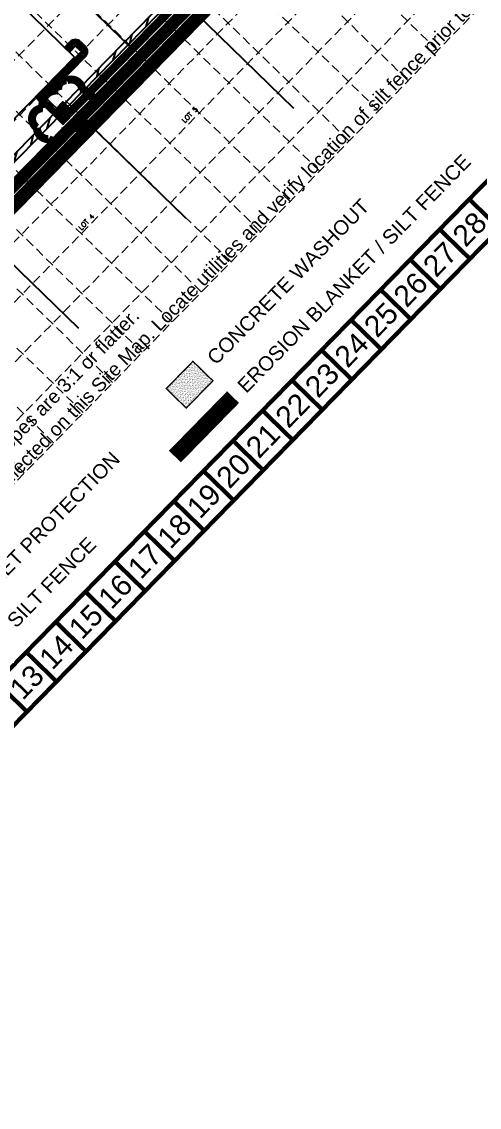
# Model space of a CAD drawing. Header units: feet. Extents: x -15 to 992, y 1644 to 2657.
# Drawn here: x 500.9 to 649.3, y 1643.6 to 1996.4 of the extents above; entities that cross this region are included whole.
import ezdxf
from ezdxf.enums import TextEntityAlignment as Align

# ---------------------------------------------------------------- set-up
doc = ezdxf.new("R2010")
doc.units = ezdxf.units.FT
doc.header["$LTSCALE"] = 30
doc.header["$MEASUREMENT"] = 0
doc.linetypes.add('HIDDEN', pattern=[0.375, 0.25, -0.125])
doc.linetypes.add('x500106ebs$0$PHANTOM2', pattern=[1.25, 0.625, -0.125, 0.125, -0.125, 0.125, -0.125])
for name, color, linetype in [('BASE', 7, 'Continuous'), ('EROSION BLANKET', 84, 'Continuous'), ('GRID', 254, 'HIDDEN'), ('LEGEND', 7, 'Continuous'), ('LIMITS OF DISTURBANCE', 1, 'Continuous'), ('SILT FENCE', 200, 'Continuous'), ('STORM', 5, 'Continuous'), ('x500106ebs$0$1-LOT-LINES', 251, 'x500106ebs$0$PHANTOM2'), ('x500106ebs$0$ADJ-LINES', 251, 'x500106ebs$0$PHANTOM2'), ('x500106ebs$0$TEXT-EX', 251, 'Continuous'), ('x500106pbs$0$1-BLDG', 1, 'Continuous'), ('x500106pbs$0$1-CURB-BACK', 1, 'Continuous'), ('x500106pbs$0$1-CURB-FACE', 1, 'Continuous'), ('x500106pst$0$HATCH-DWU', 251, 'Continuous')]:
    doc.layers.add(name, color=color, linetype=linetype)
doc.styles.add("L200'", font='ARIAL.TTF', dxfattribs={"height": 0.001969})
doc.styles.get("Standard").update_dxf_attribs({"font": 'ARIAL.TTF'})
doc.styles.add('x500106ebs$0$L80', font='simplex', dxfattribs={"height": 1.6})

msp = doc.modelspace()

# ---------------------------------------------------------------- hatches: boundary and pattern name
at = {"layer": 'BASE'}
h = msp.add_hatch(dxfattribs=at)
h.set_pattern_fill('AR-SAND', color=30, scale=0.361741, angle=45.6842, style=0)
h.set_pattern_definition([(83.18424, (787.498, 2070.8792), (-0.5146319, 0.4706365), [0, -0.5498468, 0, -0.6149603, 0, -0.5878297]), (53.18424, (787.498, 2070.8792), (-0.2831928, 1.1712684), [0, -0.2966279, 0, -0.4955856, 0, -0.1899142]), (13.18424, (787.1872, 2070.56086), (0.7855315, 0.8074515), [0, -0.1808707, 0, -0.6511344, 0, -0.8500921]), (3.18424, (787.1872, 2070.5609), (0.5325335, 0.9998676), [0, -0.0904353, 0, -0.4268548, 0, -0.4883508])])
h.paths.add_polyline_path([(562.89, 1879.67), (556.42, 1885.99), (547.77, 1877.13), (554.24, 1870.81)])
at = {"layer": 'STORM'}
msp.add_hatch(color=5, dxfattribs=at).paths.add_polyline_path([(512.15, 1968.2), (514.25, 1970.34), (516.4, 1968.25), (514.3, 1966.1)])
at = {"layer": 'x500106pst$0$HATCH-DWU'}
h = msp.add_hatch(dxfattribs=at)
h.set_pattern_fill('ANSI31', color=5, scale=30, angle=30, style=0)
edge = h.paths.add_edge_path()
edge.add_line((255.8, 1930.7), (256.91, 1936.02))
edge.add_arc((380.73, 1910.12), 126.5, 149.126, 168.1882, ccw=False)
edge.add_line((272.16, 1975.03), (257.22, 2001.91))
edge.add_line((257.22, 2001.91), (258.5, 2003.22))
edge.add_line((258.5, 2003.22), (273.2, 1976.75))
edge.add_arc((380.73, 1910.12), 126.5, 135.7017, 148.2143, ccw=False)
edge.add_line((290.19, 1998.47), (342.1, 2051.67))
edge.add_line((342.1, 2051.67), (333.98, 2080.57))
edge.add_line((333.98, 2080.57), (335.39, 2082.01))
edge.add_line((335.39, 2082.01), (343.52, 2053.11))
edge.add_line((343.52, 2053.11), (445.47, 2157.59))
edge.add_line((445.47, 2157.59), (437.34, 2186.49))
edge.add_line((437.34, 2186.49), (438.75, 2187.94))
edge.add_line((438.75, 2187.94), (446.88, 2159.04))
edge.add_line((446.88, 2159.04), (455.62, 2167.99))
edge.add_line((455.62, 2167.99), (455.8, 2167.82))
edge.add_line((455.8, 2167.82), (548.91, 2263.24))
edge.add_line((548.91, 2263.24), (540.7, 2292.42))
edge.add_line((540.7, 2292.42), (542.12, 2293.86))
edge.add_line((542.12, 2293.86), (550.32, 2264.68))
edge.add_line((550.32, 2264.68), (625.73, 2341.97))
edge.add_line((625.73, 2341.97), (617.53, 2371.15))
edge.add_line((617.53, 2371.15), (618.94, 2372.59))
edge.add_line((618.94, 2372.59), (627.14, 2343.41))
edge.add_line((627.14, 2343.41), (635.98, 2352.47))
edge.add_line((635.98, 2352.47), (636.07, 2352.39))
edge.add_line((636.07, 2352.39), (677.21, 2394.54))
edge.add_arc((749.58, 2323.91), 101.12, 104.8013, 135.7017, ccw=False)
edge.add_line((723.75, 2421.68), (731.28, 2423.67))
edge.add_line((731.28, 2423.67), (731.85, 2421.5))
edge.add_line((731.85, 2421.5), (724.32, 2419.51))
edge.add_arc((749.58, 2323.91), 98.87, 104.8013, 135.7017)
edge.add_line((678.82, 2392.97), (637.68, 2350.82))
edge.add_line((637.68, 2350.82), (637.77, 2350.73))
edge.add_line((637.77, 2350.73), (636.19, 2349.11))
edge.add_line((636.19, 2349.11), (645.42, 2346.75))
edge.add_line((645.42, 2346.75), (644.01, 2345.31))
edge.add_line((644.01, 2345.31), (634.78, 2347.66))
edge.add_line((634.78, 2347.66), (559.37, 2270.38))
edge.add_line((559.37, 2270.38), (568.6, 2268.02))
edge.add_line((568.6, 2268.02), (567.19, 2266.58))
edge.add_line((567.19, 2266.58), (557.95, 2268.93))
edge.add_line((557.95, 2268.93), (457.59, 2166.07))
edge.add_line((457.59, 2166.07), (457.77, 2165.9))
edge.add_line((457.77, 2165.9), (456.28, 2164.38))
edge.add_line((456.28, 2164.38), (465.23, 2162.1))
edge.add_line((465.23, 2162.1), (463.82, 2160.65))
edge.add_line((463.82, 2160.65), (454.87, 2162.93))
edge.add_line((454.87, 2162.93), (352.92, 2058.45))
edge.add_line((352.92, 2058.45), (361.87, 2056.17))
edge.add_line((361.87, 2056.17), (360.46, 2054.73))
edge.add_line((360.46, 2054.73), (351.51, 2057.01))
edge.add_line((351.51, 2057.01), (292.34, 1996.37))
edge.add_arc((380.73, 1910.12), 123.5, 135.7017, 146.7224)
edge.add_line((277.48, 1977.88), (285.16, 1977.56))
edge.add_line((285.16, 1977.56), (283.52, 1975.88))
edge.add_line((283.52, 1975.88), (276.38, 1976.18))
edge.add_arc((380.73, 1910.12), 123.5, 147.6638, 168.1882)
edge.add_line((259.85, 1935.4), (258.73, 1930.08))
edge.add_line((258.73, 1930.08), (255.8, 1930.7))
h = msp.add_hatch(dxfattribs=at)
h.set_pattern_fill('ANSI31', color=5, scale=30, angle=30, style=0)
h.set_pattern_definition([(75, (349.028, 1798.9143), (-3.622222, 0.970571), [])])
h.paths.add_polyline_path([(350.46, 1798.91), (349.03, 1800.31), (409.15, 1861.92), (411.33, 1863.98), (512.6, 1967.76), (514.78, 1969.82), (719.41, 2179.52), (720.49, 2178.48), (515.86, 1968.77), (513.85, 1966.54), (412.59, 1862.76), (410.58, 1860.53)])

# ---------------------------------------------------------------- linework, layer by layer
at = {"layer": 'BASE', "const_width": 1.37}
for points in [[(378.02, 1644.54), (991.26, 2272.6), (598.72, 2655.88), (-14.53, 2027.81)], [(377.77, 1663.91), (971.91, 2272.38), (598.96, 2636.5), (4.95, 2028.16)]]:
    msp.add_lwpolyline(points, close=True, dxfattribs=at)
for points in [[(655.89, 1929.13), (646.08, 1938.71)], [(646.31, 1919.31), (636.5, 1928.9)], [(636.73, 1909.5), (626.91, 1919.08)], [(627.14, 1899.69), (617.33, 1909.27)], [(617.56, 1889.87), (607.75, 1899.46)], [(607.98, 1880.06), (598.17, 1889.64)], [(598.4, 1870.25), (588.59, 1879.83)], [(588.82, 1860.43), (579, 1870.01)], [(579.24, 1850.62), (569.42, 1860.2)], [(569.65, 1840.81), (559.84, 1850.39)], [(560.07, 1830.99), (550.26, 1840.57)], [(550.49, 1821.18), (540.68, 1830.76)], [(540.91, 1811.37), (531.09, 1820.95)], [(531.33, 1801.55), (521.51, 1811.13)], [(521.74, 1791.74), (511.93, 1801.32)], [(512.16, 1781.92), (502.35, 1791.51)], [(502.58, 1772.11), (492.77, 1781.69)]]:
    msp.add_lwpolyline(points, dxfattribs=at)
at = {"layer": 'BASE', "color": 30, "const_width": 0.452}
msp.add_lwpolyline([(554.24, 1870.81), (562.89, 1879.67), (556.42, 1885.99), (547.77, 1877.13)], close=True, dxfattribs=at)
at = {"layer": 'EROSION BLANKET', "linetype": 'Continuous', "const_width": 2}
msp.add_lwpolyline([(515.88, 1987), (517.51, 1988.77, -0.455204), (518.98, 1988.81), (520.56, 1987.33, -0.427641), (520.68, 1986.03), (506.42, 1971.8), (514.23, 1964.06), (559.7, 2010.37), (551.73, 2018.19), (537.76, 2003.81, -0.397009), (536.49, 2003.74), (534.89, 2005.37, -0.40114), (534.87, 2006.7), (536.73, 2008.49)], format="xyb", dxfattribs=at)
at = {"layer": 'GRID', "color": 252, "linetype": 'HIDDEN', "lineweight": 0, "ltscale": 0.4}
for p, q in [((279.65, 1759.75), (873.73, 2368.19)), ((289.46, 1750.17), (883.54, 2358.61)), ((299.28, 1740.59), (893.35, 2349.03)), ((309.35, 1731.18), (903.42, 2339.62)), ((319.16, 1721.6), (913.24, 2330.04)), ((292.33, 2322.45), (635.84, 1987.04)), ((328.97, 1712.02), (923.05, 2320.46)), ((282.74, 2312.64), (626.26, 1977.23)), ((338.79, 1702.44), (932.87, 2310.88)), ((273.16, 2302.82), (616.68, 1967.41)), ((348.6, 1692.85), (942.68, 2301.29)), ((263.58, 2293.01), (607.1, 1957.6)), ((254, 2283.19), (597.52, 1947.79)), ((244.42, 2273.38), (587.93, 1937.97)), ((234.83, 2263.57), (578.35, 1928.16)), ((225.25, 2253.75), (568.77, 1918.35)), ((215.67, 2243.94), (559.19, 1908.53)), ((206.09, 2234.13), (549.61, 1898.72)), ((196.51, 2224.31), (540.02, 1888.9)), ((186.93, 2214.5), (530.44, 1879.09)), ((177.34, 2204.69), (520.86, 1869.28)), ((167.76, 2194.87), (511.28, 1859.46)), ((158.18, 2185.06), (501.7, 1849.65))]:
    msp.add_line(p, q, dxfattribs=at)
at = {"layer": 'LEGEND', "color": 170, "ltscale": 100, "const_width": 2.6}
msp.add_lwpolyline([(507.75, 1968.23, 0.520567), (507.75, 1968.23, 0.765195), (505.76, 1961.96, 0.417879), (509.55, 1958.21, 0.6649), (514.98, 1962.3, 0.744833), (520.73, 1967.28, 0.975642), (520.54, 1974.07, 0.520567), (515.51, 1977.33, 0.520567), (512.78, 1973.98, 0.540264), (507.75, 1968.23)], format="xyb", close=True, dxfattribs=at)
at = {"layer": 'LEGEND', "color": 84, "const_width": 5.43}
msp.add_lwpolyline([(550.57, 1855.05), (569.43, 1874.37)], dxfattribs=at)
at = {"layer": 'LIMITS OF DISTURBANCE', "linetype": 'HIDDEN', "ltscale": 3, "const_width": 4}
msp.add_lwpolyline([(99.88, 2101.04), (546.25, 2554.89), (555.13, 2546.71), (591.98, 2571.48), (859.16, 2305.03), (375.43, 1810.86), (93.6, 2088.41), (90.24, 2091.35)], close=True, dxfattribs=at)
at = {"layer": 'SILT FENCE', "linetype": 'Continuous', "const_width": 4}
msp.add_lwpolyline([(377.67, 1820.07), (853.05, 2304.83), (836.84, 2320.68)], dxfattribs=at)
at = {"layer": 'STORM', "linetype": 'Continuous'}
for points in [[(514.78, 1969.82), (719.41, 2179.52)], [(515.86, 1968.77), (720.49, 2178.48)], [(411.33, 1863.98), (512.6, 1967.76)], [(412.59, 1862.76), (513.85, 1966.54)]]:
    msp.add_lwpolyline(points, dxfattribs=at)
at = {"layer": 'STORM', "color": 5}
msp.add_lwpolyline([(512.15, 1968.2), (514.25, 1970.34), (516.4, 1968.25), (514.3, 1966.1)], close=True, dxfattribs=at)
at = {"layer": 'x500106ebs$0$1-LOT-LINES', "color": 7, "linetype": 'Continuous'}
msp.add_lwpolyline([(537.55, 1986.73), (419.65, 2101.78)], dxfattribs=at)
at = {"layer": 'x500106ebs$0$ADJ-LINES', "color": 252, "linetype": 'Continuous'}
for p, q in [((882.58, 2331.03), (382.01, 1821.22)), ((851.33, 2304.78), (381.27, 1826.17)), ((589.19, 1968.2), (557.04, 1999.49)), ((554.27, 1932.42), (522.01, 1963.81)), ((519.35, 1896.63), (486.98, 1928.13))]:
    msp.add_line(p, q, dxfattribs=at)
at = {"layer": 'x500106pbs$0$1-BLDG', "color": 7}
for p, q in [((517.96, 1984.89), (500.07, 2002.35)), ((483.68, 1949.76), (517.96, 1984.89))]:
    msp.add_line(p, q, dxfattribs=at)
at = {"layer": 'x500106pbs$0$1-CURB-BACK', "color": 7, "linetype": 'Continuous'}
for p, q in [((558.31, 2010.48), (514.31, 1965.39)), ((515.1, 1987.68), (516.84, 1989.47)), ((519.67, 1989.5), (521.1, 1988.11)), ((507.87, 1971.68), (521.14, 1985.28)), ((514.31, 1965.39), (507.87, 1971.68))]:
    msp.add_line(p, q, dxfattribs=at)
for centre, start, end in [((518.27, 1988.07), 45.7017, 135.7017), ((519.71, 1986.68), 315.7017, 45.7017)]:
    msp.add_arc(centre, 2, start, end, dxfattribs=at)
at = {"layer": 'x500106pbs$0$1-CURB-FACE', "color": 7, "linetype": 'Continuous'}
for p, q in [((557.6, 2010.48), (514.3, 1966.1)), ((520.02, 1989.86), (521.45, 1988.46)), ((514.74, 1988.03), (516.48, 1989.82)), ((508.57, 1971.69), (521.49, 1984.93)), ((514.3, 1966.1), (508.57, 1971.69))]:
    msp.add_line(p, q, dxfattribs=at)
for centre, start, end in [((518.27, 1988.07), 45.7017, 135.7017), ((519.71, 1986.68), 315.7017, 45.7017)]:
    msp.add_arc(centre, 2.5, start, end, dxfattribs=at)

# ---------------------------------------------------------------- texts
at = {"layer": 'BASE', "color": 7, "style": "L200'"}
for s, height, p in [('Location of concrete washout will be determined in the field and will be reflected on this Site Map. Locate utilities and verify location of silt fence prior to installation.', 4.44983, (357.6, 1702.88)), ('All slopes are 3:1 or flatter.', 4.4498, (487.78, 1847.52))]:
    msp.add_text(s, height=height, rotation=45.6842, dxfattribs=at).set_placement(p)
at = {"layer": 'BASE'}
for s, p in [('28', (646.19, 1929.01)), ('27', (636.61, 1919.2)), ('26', (627.03, 1909.38)), ('25', (617.45, 1899.57)), ('24', (607.87, 1889.76)), ('23', (598.28, 1879.94)), ('22', (588.7, 1870.13)), ('21', (579.12, 1860.32)), ('20', (569.54, 1850.5)), ('19', (559.96, 1840.69)), ('18', (550.37, 1830.88)), ('17', (540.79, 1821.06)), ('16', (531.21, 1811.25)), ('15', (521.63, 1801.44)), ('14', (512.05, 1791.62)), ('13', (502.46, 1781.81))]:
    msp.add_text(s, height=6.858, rotation=45.6842, dxfattribs=at).set_placement(p, align=Align.MIDDLE_CENTER)
at = {"layer": 'LEGEND', "style": "L200'"}
for s, height, p in [('EROSION BLANKET / SILT FENCE', 4.6769, (573.73, 1875.39)), ('CONCRETE WASHOUT', 4.6769, (563.89, 1884.53)), ('INLET PROTECTION', 4.6769, (488.98, 1808.65)), ('SILT FENCE', 4.677, (499.01, 1799.06))]:
    msp.add_text(s, height=height, rotation=45.6842, dxfattribs=at).set_placement(p)
at = {"layer": 'x500106ebs$0$TEXT-EX', "color": 252, "style": 'x500106ebs$0$L80'}
for s, p in [('LOT 5', (555.99, 1965.57)), ('LOT 4', (522.41, 1930.73))]:
    msp.add_text(s, height=1.6, rotation=45.4987, dxfattribs=at).set_placement(p, align=Align.CENTER)

doc.saveas('drawing.dxf')
